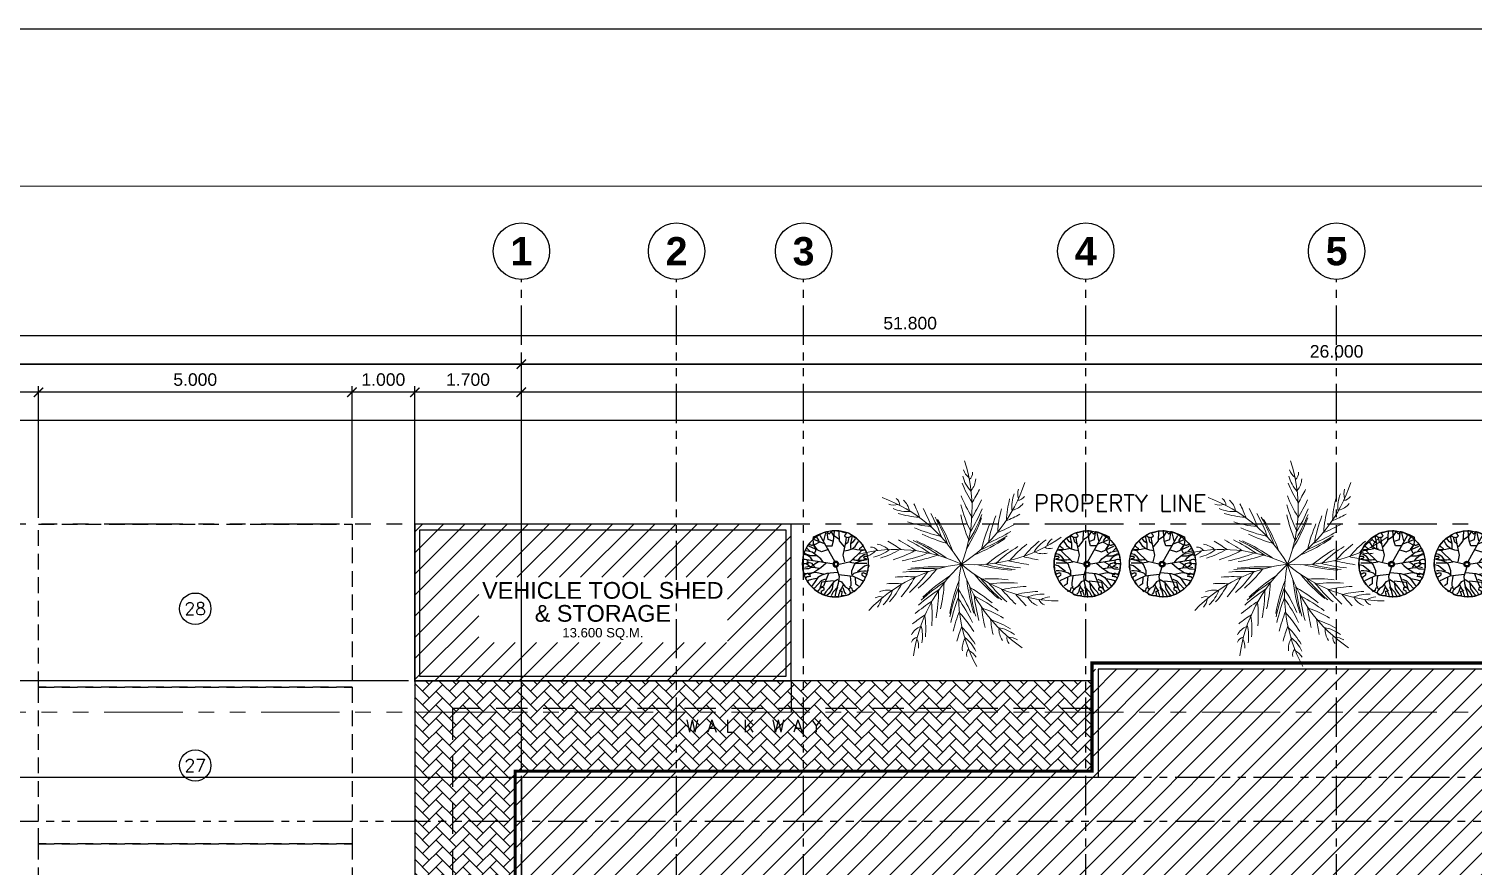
# Model space of a CAD drawing. Header units: metres. Extents: x -12400 to 1, y 0 to 106422.
# Drawn here: x -12297.64 to -12274.61, y 106402.11 to 106415.47 of the extents above; entities that cross this region are included whole.
import ezdxf
from ezdxf.enums import TextEntityAlignment as Align

# ---------------------------------------------------------------- set-up
doc = ezdxf.new("R2010")
doc.units = ezdxf.units.M
doc.header["$PDMODE"] = 35
for name, pattern in [('CENTER', [2, 1.25, -0.25, 0.25, -0.25]), ('DASHED2', [0.375, 0.25, -0.125]), ('HIDDEN', [0.375, 0.25, -0.125]), ('PHANTOM2', [1.25, 0.625, -0.125, 0.125, -0.125, 0.125, -0.125])]:
    doc.linetypes.add(name, pattern=pattern)
for name, color, linetype, lineweight in [('3', 3, 'Continuous', 30), ('DIM 001', 251, 'Continuous', 13), ('FURN', 8, 'Continuous', 5), ('HATCH', 250, 'Continuous', 5), ('TBLOCK-BORDER-OUTSIDE', 240, 'Continuous', 0)]:
    doc.layers.add(name, color=color, linetype=linetype, lineweight=lineweight)
for name, color, linetype in [('A-FURNITURE', 1, 'Continuous'), ('DOOR', 1, 'Continuous'), ('Landscape', 108, 'Continuous'), ('MOULDING', 15, 'Continuous'), ('PROPERTY LINE', 3, 'PHANTOM2'), ('S-GRID', 155, 'Continuous'), ('SLOT', 46, 'Continuous'), ('txt', 2, 'Continuous'), ('TXT3', 3, 'Continuous')]:
    doc.layers.add(name, color=color, linetype=linetype)
doc.layers.add('GUIDELINES', color=206, linetype='Continuous', plot=False)
doc.styles.add('DIMTXT-100', font='arial.ttf')
doc.styles.add('sans serif', font='sanssb__.ttf')
doc.styles.add('swis721', font='swiss.ttf')
doc.styles.add('T.25', font='romans.shx', dxfattribs={"height": 0.2})
doc.dimstyles.new('D-100', dxfattribs={"dimtxt": 0.2, "dimasz": 0.15, "dimexe": 0.1, "dimexo": 0.1, "dimgap": 0.1, "dimtad": 1, "dimdec": 3, "dimzin": 4, "dimdsep": 46, "dimtxsty": 'DIMTXT-100', "dimblk": 'ARCHTICK', "dimcen": 0.2, "dimdle": 0.1, "dimclrd": 8, "dimclre": 8, "dimclrt": 2, "dimadec": 0, "dimazin": 1, "dimtfac": 1, "dimtdec": 3, "dimtofl": 0, "dimtmove": 2, "dimatfit": 3, "dimfxl": 1, "dimarcsym": 0})
doc.dimstyles.new('DIM 200', dxfattribs={"dimtxt": 200, "dimasz": 1, "dimexe": 0, "dimexo": 40, "dimgap": 50, "dimtad": 1, "dimtoh": 1, "dimdec": 0, "dimlfac": 2, "dimtxsty": 'swis721', "dimblk": 'CIR', "dimcen": 0, "dimclrd": 155, "dimclre": 155, "dimclrt": 4, "dimadec": 0, "dimazin": 0, "dimtfac": 1, "dimtdec": 0, "dimtix": 1, "dimtmove": 1, "dimatfit": 3, "dimldrblk": 'CIR', "dimfxl": 0, "dimarcsym": 0})

# ---------------------------------------------------------------- blocks, each defined once
blk = doc.blocks.new('A$C3EFD72DE')
at = {"layer": 'FURN', "linetype": 'PHANTOM2', "ltscale": 2}
blk.add_lwpolyline([(-49.8, 23.142), (-46.15, 23.142), (-46.15, 8), (-8, 8), (-8, 30.142), (-49.8, 30.142)], close=True, dxfattribs=at)
at = {"layer": 'PROPERTY LINE', "linetype": 'PHANTOM2', "ltscale": 2}
blk.add_lwpolyline([(-54.8, 33.142), (-54.8, 18.142), (-51.15, 18.142), (-51.15, 3), (-3, 3), (-3, 33.142)], close=True, dxfattribs=at)
blk = doc.blocks.new('TRHBWRUY')
at = {"layer": 'HATCH', "color": 251, "lineweight": 0, "ltscale": 20, "true_color": 0x636466}
for centre, radius, start, end in [((481.4806, 181.37), 0.0351, 173.77911, 233.03955), ((482.1253, 181.2141), 0.678, 161.87058, 201.59363), ((481.411, 181.414), 0.0808, 308.4321, 338.35152), ((481.8582, 181.537), 0.678, 197.87058, 237.59363), ((481.5145, 181.3486), 0.0835, 182.87895, 221.53455), ((481.0942, 181.48), 0.4263, 326.05264, 338.83185), ((481.3307, 181.3993), 0.1639, 317.4391, 345.01267), ((481.245, 181.2842), 0.0351, 209.77911, 269.03955), ((481.1628, 181.2788), 0.0808, 344.4321, 14.35152), ((481.1065, 181.2197), 0.1639, 353.4391, 21.01267), ((480.8678, 181.146), 0.4263, 2.05264, 14.83185), ((482.133, 181.5846), 0.8001, 204.56726, 211.21068), ((482.1325, 181.6508), 0.8001, 206.1883, 211.13856), ((481.0087, 181.4552), 0.5211, 327.55294, 339.11096), ((482.0814, 180.6246), 0.678, 110.17246, 149.89552), ((481.8083, 181.1872), 0.0835, 131.18084, 169.83644), ((481.8042, 181.2271), 0.0351, 122.081, 181.34143), ((481.285, 181.2867), 0.0835, 218.87895, 257.53455), ((481.6074, 181.8945), 0.8001, 242.1883, 247.13856), ((480.8132, 181.0757), 0.5211, 3.55294, 15.11096), ((482.1393, 181.5231), 0.8001, 202.94825, 211.30767), ((482.1467, 181.482), 0.8001, 201.68252, 211.40186), ((480.82, 181.4145), 0.7022, 334.67551, 344.63066), ((480.8688, 181.3245), 0.6444, 337.03468, 347.42683), ((482.3326, 180.8051), 0.8001, 151.25014, 159.60955), ((482.377, 180.8481), 0.8001, 152.86914, 159.51257), ((482.4286, 180.8896), 0.8001, 154.49018, 159.44044), ((481.651, 181.5984), 0.4263, 274.35453, 287.13373), ((481.7342, 181.3629), 0.1639, 265.74098, 293.31455), ((481.7955, 181.309), 0.0808, 256.73399, 286.6534), ((481.6467, 181.8413), 0.8001, 240.56726, 247.21068), ((480.6844, 180.9319), 0.7022, 10.67551, 20.63066), ((480.7768, 180.8878), 0.6444, 13.03468, 23.42683), ((482.1539, 181.4517), 0.8001, 200.51858, 211.49813), ((482.2856, 180.7493), 0.8001, 148.82046, 159.80001), ((482.305, 180.7738), 0.8001, 149.9844, 159.70375), ((481.4297, 181.7731), 0.7022, 282.9774, 292.93255), ((481.5786, 181.6502), 0.5211, 275.85482, 287.41284), ((481.4395, 181.6403), 0.678, 234.96812, 274.69118), ((481.0405, 181.015), 0.0808, 21.52965, 51.44906), ((481.0313, 180.9338), 0.1639, 30.53665, 58.11022), ((480.8853, 180.7311), 0.4263, 39.15019, 51.9294), ((480.8841, 180.642), 0.5211, 40.65049, 52.20851), ((481.688, 181.7952), 0.8001, 238.94825, 247.30767), ((481.7181, 181.7664), 0.8001, 237.68252, 247.40186), ((481.7418, 181.746), 0.8001, 236.51858, 247.49813), ((481.3893, 181.679), 0.6444, 285.33656, 295.72871), ((482.0246, 180.3393), 0.8001, 114.32017, 125.29972), ((482.0544, 180.3485), 0.8001, 115.48411, 125.20345), ((482.0949, 180.3586), 0.8001, 116.74985, 125.10926), ((482.1558, 180.369), 0.8001, 118.36885, 125.01227), ((482.2219, 180.3739), 0.8001, 119.98989, 124.94015), ((481.8793, 180.9706), 0.0835, 96.68054, 135.33615), ((481.1028, 181.0688), 0.0351, 246.87666, 306.1371), ((481.1332, 181.095), 0.0835, 255.9765, 294.6321), ((481.0237, 181.7742), 0.8001, 279.28584, 284.23611), ((480.8682, 180.4497), 0.7022, 47.77306, 57.72821), ((480.9685, 180.4702), 0.6444, 50.13223, 60.52438), ((481.7857, 180.3522), 0.678, 75.67217, 115.39522), ((481.8125, 181.6132), 0.6444, 250.83627, 261.22842), ((481.8991, 181.6679), 0.7022, 248.4771, 258.43225), ((481.9522, 181.4823), 0.5211, 241.35453, 252.91255), ((481.9825, 181.3986), 0.4263, 239.85424, 252.63344), ((481.9177, 181.1573), 0.1639, 231.24069, 258.81426), ((481.8985, 181.0058), 0.0351, 87.58071, 146.84114), ((481.9377, 181.0782), 0.0808, 222.2337, 252.15311), ((481.0529, 181.4787), 0.678, 270.96812, 310.69118), ((481.0872, 181.7554), 0.8001, 277.66481, 284.30823), ((480.844, 181.1542), 0.678, 304.03388, 343.75694), ((481.1479, 181.7436), 0.8001, 276.0458, 284.40522), ((481.1893, 181.7387), 0.8001, 274.78007, 284.49941), ((481.2205, 181.7368), 0.8001, 273.61613, 284.59567), ((480.8302, 180.8311), 0.678, 331.63191, 11.35496), ((481.4164, 180.2912), 0.678, 43.63191, 83.35496), ((481.0356, 180.4659), 0.678, 7.63191, 47.35496), ((481.6122, 180.1535), 0.8001, 82.27991, 93.25946), ((481.6423, 180.1455), 0.8001, 83.44385, 93.16319), ((482.1082, 181.3459), 0.6444, 218.79601, 229.18816), ((481.682, 180.1326), 0.8001, 84.70959, 93.069), ((482.2106, 181.3463), 0.7022, 216.43684, 226.39199), ((481.1904, 180.3446), 0.5211, 76.65049, 88.20851), ((481.2905, 180.1797), 0.7022, 83.77306, 93.72821), ((481.3596, 180.2552), 0.6444, 86.13223, 96.52438), ((480.7563, 181.3908), 0.8001, 312.0458, 320.40522), ((480.7927, 181.4113), 0.8001, 310.78007, 320.49941), ((480.819, 181.428), 0.8001, 309.61613, 320.59567), ((481.7686, 180.2963), 0.6444, 119.19798, 129.59013), ((480.6627, 180.9558), 0.8001, 343.84582, 353.56517), ((480.6756, 180.9842), 0.8001, 342.68189, 353.66143), ((480.7598, 180.6024), 0.8001, 10.27991, 21.25946), ((480.7615, 180.5713), 0.8001, 11.44385, 21.16319), ((481.1131, 180.2395), 0.8001, 46.27991, 57.25946), ((481.1327, 180.2153), 0.8001, 47.44385, 57.16319), ((482.2152, 180.9126), 0.6444, 182.79601, 193.18816), ((481.7392, 180.1091), 0.8001, 86.32859, 92.97201), ((482.1572, 181.1608), 0.5211, 209.31427, 220.87229), ((481.7978, 180.0782), 0.8001, 87.94963, 92.89989), ((482.1385, 181.0738), 0.4263, 207.81398, 220.59318), ((481.0977, 180.7383), 0.0808, 57.52965, 87.44906), ((481.1165, 180.8184), 0.0351, 282.87666, 342.1371), ((481.1379, 180.6672), 0.1639, 66.53665, 94.11022), ((481.139, 180.4174), 0.4263, 75.15019, 87.9294), ((481.1257, 180.8575), 0.0835, 291.9765, 330.6321), ((480.6378, 181.3426), 0.8001, 315.28584, 320.23611), ((480.7002, 181.3648), 0.8001, 313.66481, 320.30823), ((481.7519, 180.1953), 0.7022, 116.83882, 126.79397), ((480.6434, 180.9188), 0.8001, 345.11156, 353.47097), ((482.0791, 180.4019), 0.7022, 144.43684, 154.39199), ((482.0471, 180.4991), 0.6444, 146.79601, 157.18816), ((480.7615, 180.5295), 0.8001, 12.70959, 21.069), ((481.1573, 180.1815), 0.8001, 48.70959, 57.069), ((482.2983, 180.8527), 0.7022, 180.43684, 190.39199), ((482.146, 180.7341), 0.5211, 173.31427, 184.87229), ((481.1897, 180.1289), 0.8001, 50.32859, 56.97201), ((481.9555, 180.9037), 0.1639, 199.20043, 226.774), ((481.8239, 180.7657), 0.0835, 64.64028, 103.29589), ((481.8588, 180.7854), 0.0351, 55.54045, 114.80088), ((481.9305, 180.8259), 0.0808, 190.19344, 220.11285), ((481.5779, 180.2789), 0.5211, 109.71625, 121.27427), ((480.6106, 180.8664), 0.8001, 346.73056, 353.37399), ((481.8862, 180.3954), 0.5211, 137.31427, 148.87229), ((480.7567, 180.4679), 0.8001, 14.32859, 20.97201), ((482.0797, 180.6746), 0.4263, 171.81398, 184.59318), ((481.2189, 180.0695), 0.8001, 51.94963, 56.89989), ((481.358, 180.5206), 0.1639, 99.60241, 127.17597), ((481.4952, 180.3118), 0.4263, 108.21595, 120.99515), ((481.2439, 180.6734), 0.0835, 325.04226, 3.69786), ((480.5704, 180.8138), 0.8001, 348.3516, 353.30187), ((481.7976, 180.3863), 0.4263, 135.81398, 148.59318), ((480.7455, 180.4026), 0.8001, 15.94963, 20.89989), ((481.8317, 180.6445), 0.1639, 163.20043, 190.774), ((481.6442, 180.6103), 0.0835, 28.64028, 67.29589), ((481.2855, 180.5582), 0.0808, 90.59541, 120.51482), ((481.2575, 180.6356), 0.0351, 315.94242, 15.20285), ((481.5793, 180.5077), 0.1639, 127.20043, 154.774), ((481.4074, 180.5902), 0.0835, 352.64028, 31.29589), ((481.7658, 180.5964), 0.0808, 154.19344, 184.11285), ((481.684, 180.6057), 0.0351, 19.54045, 78.80088), ((481.4976, 180.5074), 0.0808, 118.19344, 148.11285), ((481.4369, 180.5631), 0.0351, 343.54045, 42.80088)]:
    blk.add_arc(centre, radius, start, end, dxfattribs=at)
blk = doc.blocks.new('PLANT-64')
at = {"layer": 'Landscape', "const_width": 50}
blk.add_lwpolyline([(156, 1311), (37, 1338), (-117, 1329), (-217, 1320), (-317, 1284), (-472, 1247), (-390, 1138), (-408, 1102), (-444, 1075), (-517, 1066), (-581, 1075), (-644, 1120), (-672, 1165), (-735, 1102), (-862, 1029), (-972, 929), (-1044, 847), (-1126, 766), (-1099, 711), (-1035, 657), (-990, 629), (-981, 584), (-1026, 557), (-1081, 548), (-1126, 557), (-1208, 575), (-1226, 566), (-1262, 484), (-1281, 439), (-1290, 384), (-1317, 339), (-1299, 311), (-1235, 311), (-1235, 311), (-1172, 311), (-1153, 266), (-1181, 239), (-1290, 202), (-1335, 202), (-1344, 66), (-1344, -16), (-1326, -152), (-1326, -252), (-1299, -306), (-1262, -397), (-1190, -361), (-1144, -343), (-1081, -361), (-1081, -397), (-1081, -433), (-1153, -488), (-1199, -506), (-1208, -533), (-1181, -633), (-1144, -679), (-1081, -760), (-1008, -879), (-926, -951), (-844, -1015), (-790, -1088), (-699, -1042), (-690, -997), (-672, -951), (-617, -933), (-553, -1015), (-590, -1051), (-617, -1124), (-581, -1206), (-508, -1233), (-372, -1260), (-317, -1260), (-263, -1242), (-272, -1178), (-290, -1142), (-290, -1088), (-217, -1069), (-190, -1124), (-153, -1224), (-144, -1287), (-17, -1306), (256, -1287), (419, -1224), (537, -1178), (537, -1078), (437, -1024), (428, -1024), (437, -942), (501, -924), (574, -942), (628, -1015), (665, -1069), (719, -1069), (792, -1024), (965, -860), (1083, -697), (1174, -570), (1110, -497), (983, -488), (1001, -397), (1047, -370), (1083, -361), (1165, -397), (1210, -415), (1283, -206), (1292, 21), (1137, 30), (1065, 39), (1083, 139), (1128, 184), (1210, 193), (1265, 184), (1274, 175), (1274, 175), (1265, 330), (1210, 484), (1137, 648), (1047, 793), (956, 766), (910, 748), (837, 784), (856, 847), (865, 938), (883, 956), (856, 1084), (692, 1165), (547, 1220), (419, 1274), (310, 1302), (247, 1220), (219, 1211), (183, 1256), (156, 1293), (147, 1320)], dxfattribs=at)
at = {"layer": 'Landscape'}
for points in [[(-381, 693), (-190, 938), (-172, 1293)], [(-181, 993), (37, 1129), (165, 1329)], [(337, 729), (110, 729), (47, 938), (10, 1320)], [(74, 920), (265, 984), (301, 1247)], [(437, 938), (365, 1247)], [(-708, 629), (-881, 593), (-1162, 575)], [(-372, 530), (-526, 557), (-690, 620), (-808, 702), (-881, 811), (-944, 902)], [(-626, 829), (-735, 893), (-817, 993), (-817, 1011)], [(-635, 629), (-635, 829), (-690, 1066), (-672, 1120)], [(-417, 802), (-526, 875), (-562, 1011), (-572, 1066)], [(-399, 93), (-335, 366), (-444, 866), (-472, 1075)], [(1, 112), (583, 1147)], [(247, 593), (537, 493), (1037, 720)], [(410, 820), (837, 984)], [(610, 875), (810, 775)], [(628, 938), (737, 1111)], [(710, 593), (865, 820)], [(810, 439), (756, 539), (756, 629), (837, 757), (865, 820)], [(992, 511), (1101, 629), (1156, 629)], [(-781, 184), (-699, 184), (-844, 166), (-1044, 166), (-1162, 166), (-1272, 193)], [(-599, 84), (-844, 39), (-1153, 39), (-1244, 39), (-1272, 39)], [(-681, -406), (-681, -270), (-744, -106), (-781, -6), (-853, 66), (-908, 84), (-953, 103), (-1262, 212)], [(-944, 175), (-1035, 293), (-1162, 393), (-1253, 421)], [(-172, 3), (-626, 112), (-1053, 520)], [(28, 3), (1119, 175)], [(347, 39), (447, -52), (556, -143), (837, -334), (956, -361), (1110, -388), (1192, -388)], [(447, 75), (556, 221), (737, 348), (901, 475), (1147, 539), (1192, 548)], [(628, -170), (783, -143), (956, -125), (1047, -52), (1110, -16), (1147, 3)], [(656, 93), (792, 12), (919, -88), (1083, -106), (1192, -125), (1192, -134)], [(728, 339), (965, 339), (1119, 393), (1201, 430), (1228, 421)], [(792, -125), (847, -52), (910, 30), (1065, 66), (1119, 84)], [(874, 139), (965, 257), (1028, 311), (1119, 366), (1201, 384), (1274, 366)], [(-899, -297), (-1181, -61), (-1335, -25), (-1372, -88)], [(-672, -452), (-772, -352), (-1026, -279), (-1153, -270), (-1262, -270)], [(-144, -406), (-381, -433), (-726, -479), (-953, -588), (-1062, -642), (-1099, -651), (-1108, -679)], [(-817, -533), (-826, -788), (-944, -860)], [(-608, -479), (-644, -742), (-644, -860), (-590, -915)], [(-53, -106), (-172, -497), (-135, -770), (-44, -1106), (1, -1306)], [(-90, -334), (319, -370), (519, -433), (674, -524), (819, -724), (937, -888)], [(256, -370), (356, -633), (456, -879), (583, -933)], [(447, -397), (774, -334), (919, -352), (1065, -424)], [(728, -570), (928, -606), (1065, -651), (1092, -715)], [(947, -125), (1047, -179), (1137, -188), (1283, -197), (1283, -188)], [(-172, -661), (-272, -697), (-417, -897), (-526, -969), (-544, -1015)], [(-317, -933), (-381, -1133), (-444, -1197)], [(-344, -815), (-253, -979), (-181, -1078)], [(-117, -606), (37, -706), (256, -979), (365, -1106), (410, -1178), (437, -1206)], [(-63, -1051), (-117, -897), (65, -1097), (147, -1269)], [(56, -670), (537, -715), (565, -842), (619, -1006)], [(74, -788), (101, -988), (228, -1169), (328, -1260)], [(392, -597), (547, -661), (810, -960), (810, -924)]]:
    blk.add_lwpolyline(points, dxfattribs=at)
for centre, radius in [((-24, 15), 1324), ((-44, 3), 116), ((-44, 3), 90.6), ((-44, 3), 70.9)]:
    blk.add_circle(centre, radius, dxfattribs=at)
blk = doc.blocks.new('A$C83231c01')
at = {"layer": 'HATCH'}
h = blk.add_hatch(dxfattribs=at)
h.set_pattern_fill('ANSI31', color=256, scale=0.075)
h.set_pattern_definition([(45, (11980.75985, -106335.42276), (-0.16837980227, 0.16837980227), [])])
h.paths.add_polyline_path([(45.15, 33.142), (37.65, 33.142), (37.65, 30.392), (45.15, 30.392)])
h.paths.add_polyline_path([(23.35, 33.142), (17.35, 33.142), (17.35, 30.642), (23.35, 30.642)])
h.paths.add_polyline_path([(38.44, 31.414), (44.336, 31.414), (44.336, 32.129), (38.44, 32.129)], flags=16)
h.paths.add_polyline_path([(18.37, 31.254), (22.34, 31.254), (22.34, 32.295), (18.37, 32.295)], flags=16)
h = blk.add_hatch(dxfattribs=at)
h.set_pattern_fill('ANSI31', color=256, scale=0.075)
h.set_pattern_definition([(45, (11980.75985, -106325.57022), (-0.16837980227, 0.16837980227), [])])
h.paths.add_polyline_path([(45.15, 29.2), (35.95, 29.2), (35.95, 30.825), (28.15, 30.825), (28.15, 29.2), (28.15, 29.2), (18.95, 29.2), (18.95, 25.542), (18.95, 12.513), (20.963, 10.5), (28.15, 10.5), (28.15, 11.5), (35.95, 11.5), (35.95, 10.5), (45.15, 10.5)])
h.paths.add_polyline_path([(25.029, 19.28), (39.15, 19.28), (39.15, 22.48), (25.029, 22.48)], flags=16)
at = {"layer": 'MOULDING'}
h = blk.add_hatch(dxfattribs=at)
h.set_pattern_fill('AR-HBONE', color=256, scale=0.0015)
h.set_pattern_definition([(45, (11980.75985, -106385.57022), (0, 0.2155261469), [0.4572, -0.1524]), (135, (11980.86761, -106385.46246), (2e-17, 0.2155261469), [0.4572, -0.1524])])
h.paths.add_polyline_path([(17.35, 30.642), (17.35, 25.542), (18.95, 25.542), (18.95, 29.2), (28.15, 29.2), (28.15, 30.642)])
for points, const_width in [([(17.35, 33.142), (23.35, 33.142), (23.35, 30.642), (17.35, 30.642)], 0.025), ([(20.963, 10.5), (28.15, 10.5), (28.15, 11.5), (35.95, 11.5), (35.95, 10.5), (45.15, 10.5), (45.15, 29.2), (35.95, 29.2), (35.95, 30.925), (28.15, 30.925), (28.15, 29.2), (18.95, 29.2), (18.95, 12.513)], 0.05)]:
    blk.add_lwpolyline(points, close=True, dxfattribs=dict(const_width=const_width))
at = {"color": 1, "linetype": 'HIDDEN', "ltscale": 2}
blk.add_lwpolyline([(28.15, 29.2), (28.15, 30.2), (17.95, 30.2), (17.95, 18.25), (11.35, 18.25), (11.35, 7.25), (46.15, 7.25), (46.15, 30.2), (35.95, 30.2), (35.95, 29.2)], dxfattribs=at)
at = {"color": 250}
for centre in [(13.85, 31.792), (13.85, 29.292)]:
    blk.add_circle(centre, 0.25, dxfattribs=at)
at = {"layer": 'A-FURNITURE'}
blk.add_lwpolyline([(18.576, 30.642), (17.675, 30.642)], dxfattribs=at)
at = {"layer": 'GUIDELINES'}
for points in [[(23.35, 33.142), (17.35, 33.142), (17.35, 30.642), (23.35, 30.642)], [(23.275, 33.042), (17.425, 33.042), (17.425, 30.717), (23.275, 30.717)], [(21.005, 10.6), (28.05, 10.6), (28.05, 11.6), (36.05, 11.6), (36.05, 10.6), (45.05, 10.6), (45.05, 29.1), (35.85, 29.1), (35.85, 30.825), (28.25, 30.825), (28.25, 29.1), (19.05, 29.1), (19.05, 12.555)]]:
    blk.add_lwpolyline(points, close=True, dxfattribs=at)
at = {"layer": 'MOULDING'}
blk.add_lwpolyline([(28.15, 29.2), (28.15, 30.642), (17.35, 30.642), (17.35, 25.542), (18.95, 25.542), (18.95, 29.2), (28.15, 29.2)], dxfattribs=at)
blk.add_lwpolyline([(28.15, 29.2), (28.15, 30.642), (17.35, 30.642), (17.35, 25.542), (18.95, 25.542), (18.95, 29.2), (28.15, 29.2)], dxfattribs=at)
at = {"layer": 'SLOT', "linetype": 'DASHED2'}
for points in [[(16.35, 33.142), (16.35, 30.542), (11.35, 30.542), (11.35, 33.142)], [(16.35, 30.542), (16.35, 28.042), (11.35, 28.042), (11.35, 30.542)], [(16.35, 28.042), (16.35, 25.542), (11.35, 25.542), (11.35, 28.042)]]:
    blk.add_lwpolyline(points, close=True, dxfattribs=at)
at = {"layer": 'SLOT'}
for points in [[(17.35, 30.642), (17.35, 30.142)], [(23.35, 30.642), (23.35, 30.142)]]:
    blk.add_lwpolyline(points, dxfattribs=at)
blk.add_blockref('A$C3EFD72DE', (54.15, 0))
at = {"layer": '3', "color": 3, "yscale": 0.00039927785625, "zscale": 0.00039927785625}
for p, xscale in [((24.049, 32.501), -0.00039927785625), ((28.084, 32.501), 0.00039927785625), ((29.284, 32.501), 0.00039927785625), ((32.945, 32.501), 0.00039927785625), ((34.145, 32.501), 0.00039927785625)]:
    blk.add_blockref('PLANT-64', p, dxfattribs=dict(at, xscale=xscale))
at = {"layer": 'DOOR', "color": 8, "lineweight": 15, "xscale": -3.580591016003169, "yscale": 3.580591016003169, "zscale": 3.580591016003169}
for p in [(1750.103, -615.459), (1755.303, -615.459)]:
    blk.add_blockref('TRHBWRUY', p, dxfattribs=at)
at = {"layer": 'txt', "ltscale": 0.3, "insert": (20.35, 31.755), "char_height": 0.2, "width": 6.50817, "attachment_point": 5, "line_spacing_factor": 0.825, "style": 'DIMTXT-100'}
blk.add_mtext('{\\H1.3333x;\\C0;VEHICLE TOOL SHED \\P& STORAGE\\P\\H0.5625x;\\C256;13.600 SQ.M.}', dxfattribs=at)
at = {"layer": 'TXT3', "ltscale": 0.3, "char_height": 0.2, "attachment_point": 5, "line_spacing_factor": 0.825, "style": 'T.25'}
for s, insert, width in [('{\\H1.3333x;PROPERTY LINE}', (28.6, 33.476), 4.33329), ('28', (13.85, 31.792), 0.451), ('27', (13.85, 29.292), 0.451)]:
    blk.add_mtext(s, dxfattribs=dict(at, insert=insert, width=width))
at = {"layer": 'TXT3', "ltscale": 0.3, "insert": (22.75, 29.921), "char_height": 0.2, "attachment_point": 5, "line_spacing_factor": 0.825, "style": 'T.25'}
blk.add_mtext_dynamic_manual_height_columns('\\pxse0.75,t28;{\\C4;W A L K  W A Y}', width=3.69981, gutter_width=0.001, heights=[0], dxfattribs=at)
blk = doc.blocks.new('CIR')
at = {"color": 4}
blk.add_circle((0, 0), 50, dxfattribs=at)
blk = doc.blocks.new('grid_designation')
blk.add_circle((0, 500), 500)
at = {"color": 3, "style": 'sans serif'}
blk.add_attdef('A', text='', height=471, dxfattribs=at).set_placement((0, 500), align=Align.MIDDLE_CENTER)
blk = doc.blocks.new('_ArchTick')
at = {"color": 0, "linetype": 'ByBlock', "const_width": 0.15}
blk.add_lwpolyline([(-0.5, -0.5), (0.5, 0.5)], dxfattribs=at)
blk = doc.blocks.new('*D338')
at = {"layer": 'DEFPOINTS', "color": 0, "transparency": 16777216}
for p in [(-12309.486, 106410.57), (-12309.486, 106407.57), (-12257.686, 106407.57)]:
    blk.add_point(p, dxfattribs=at)
at = {"layer": 'DIM 001', "color": 8, "lineweight": -2, "transparency": 16777216}
for p, q in [((-12257.586, 106410.57), (-12309.586, 106410.57)), ((-12309.486, 106407.67), (-12309.486, 106410.67)), ((-12257.686, 106407.67), (-12257.686, 106410.67))]:
    blk.add_line(p, q, dxfattribs=at)
at = {"layer": 'DIM 001', "color": 8, "lineweight": -2, "transparency": 16777216, "xscale": 0.15, "yscale": 0.15, "zscale": 0.15, "rotation": 180}
blk.add_blockref('_ArchTick', (-12309.486, 106410.57), dxfattribs=at)
at = {"layer": 'DIM 001', "color": 8, "lineweight": -2, "transparency": 16777216, "xscale": 0.15, "yscale": 0.15, "zscale": 0.15}
blk.add_blockref('_ArchTick', (-12257.686, 106410.57), dxfattribs=at)
at = {"layer": 'DIM 001', "color": 2, "transparency": 16777216, "insert": (-12283.586, 106410.772), "char_height": 0.2, "attachment_point": 5, "style": 'DIMTXT-100'}
blk.add_mtext('51.800', dxfattribs=at)
blk = doc.blocks.new('*D339')
at = {"layer": 'DEFPOINTS', "color": 0, "transparency": 16777216}
for p in [(-12289.786, 106410.12), (-12309.486, 106407.57), (-12289.786, 106403.528)]:
    blk.add_point(p, dxfattribs=at)
at = {"layer": 'DIM 001', "color": 8, "lineweight": -2, "transparency": 16777216}
for p, q in [((-12309.586, 106410.12), (-12289.686, 106410.12)), ((-12309.486, 106407.67), (-12309.486, 106410.22)), ((-12289.786, 106403.628), (-12289.786, 106410.22))]:
    blk.add_line(p, q, dxfattribs=at)
at = {"layer": 'DIM 001', "color": 8, "lineweight": -2, "transparency": 16777216, "xscale": 0.15, "yscale": 0.15, "zscale": 0.15, "rotation": 180}
blk.add_blockref('_ArchTick', (-12309.486, 106410.12), dxfattribs=at)
at = {"layer": 'DIM 001', "color": 8, "lineweight": -2, "transparency": 16777216, "xscale": 0.15, "yscale": 0.15, "zscale": 0.15}
blk.add_blockref('_ArchTick', (-12289.786, 106410.12), dxfattribs=at)
at = {"layer": 'DIM 001', "color": 2, "transparency": 16777216, "insert": (-12299.636, 106410.322), "char_height": 0.2, "attachment_point": 5, "style": 'DIMTXT-100'}
blk.add_mtext('19.700', dxfattribs=at)
blk = doc.blocks.new('*D340')
at = {"layer": 'DEFPOINTS', "color": 0, "transparency": 16777216}
for p in [(-12263.786, 106410.12), (-12289.786, 106403.528), (-12263.786, 106403.528)]:
    blk.add_point(p, dxfattribs=at)
at = {"layer": 'DIM 001', "color": 8, "lineweight": -2, "transparency": 16777216}
for p, q in [((-12289.886, 106410.12), (-12263.686, 106410.12)), ((-12289.786, 106403.628), (-12289.786, 106410.22)), ((-12263.786, 106403.628), (-12263.786, 106410.22))]:
    blk.add_line(p, q, dxfattribs=at)
at = {"layer": 'DIM 001', "color": 8, "lineweight": -2, "transparency": 16777216, "xscale": 0.15, "yscale": 0.15, "zscale": 0.15, "rotation": 180}
blk.add_blockref('_ArchTick', (-12289.786, 106410.12), dxfattribs=at)
at = {"layer": 'DIM 001', "color": 8, "lineweight": -2, "transparency": 16777216, "xscale": 0.15, "yscale": 0.15, "zscale": 0.15}
blk.add_blockref('_ArchTick', (-12263.786, 106410.12), dxfattribs=at)
at = {"layer": 'DIM 001', "color": 2, "transparency": 16777216, "insert": (-12276.786, 106410.322), "char_height": 0.2, "attachment_point": 5, "style": 'DIMTXT-100'}
blk.add_mtext('26.000', dxfattribs=at)
blk = doc.blocks.new('*D345')
at = {"layer": 'DEFPOINTS', "color": 0, "transparency": 16777216}
for p in [(-12291.486, 106409.67), (-12291.486, 106405.07), (-12289.786, 106403.528)]:
    blk.add_point(p, dxfattribs=at)
at = {"layer": 'DIM 001', "color": 8, "lineweight": -2, "transparency": 16777216}
for p, q in [((-12289.686, 106409.67), (-12291.586, 106409.67)), ((-12291.486, 106405.17), (-12291.486, 106409.77)), ((-12289.786, 106403.628), (-12289.786, 106409.77))]:
    blk.add_line(p, q, dxfattribs=at)
at = {"layer": 'DIM 001', "color": 8, "lineweight": -2, "transparency": 16777216, "xscale": 0.15, "yscale": 0.15, "zscale": 0.15, "rotation": 180}
blk.add_blockref('_ArchTick', (-12291.486, 106409.67), dxfattribs=at)
at = {"layer": 'DIM 001', "color": 8, "lineweight": -2, "transparency": 16777216, "xscale": 0.15, "yscale": 0.15, "zscale": 0.15}
blk.add_blockref('_ArchTick', (-12289.786, 106409.67), dxfattribs=at)
at = {"layer": 'DIM 001', "color": 2, "transparency": 16777216, "insert": (-12290.636, 106409.872), "char_height": 0.2, "attachment_point": 5, "style": 'DIMTXT-100'}
blk.add_mtext('1.700', dxfattribs=at)
blk = doc.blocks.new('*D346')
at = {"layer": 'DEFPOINTS', "color": 0, "transparency": 16777216}
for p in [(-12292.486, 106409.67), (-12292.486, 106407.57), (-12291.486, 106405.07)]:
    blk.add_point(p, dxfattribs=at)
at = {"layer": 'DIM 001', "color": 8, "lineweight": -2, "transparency": 16777216}
for p, q in [((-12291.386, 106409.67), (-12292.586, 106409.67)), ((-12292.486, 106407.67), (-12292.486, 106409.77)), ((-12291.486, 106405.17), (-12291.486, 106409.77))]:
    blk.add_line(p, q, dxfattribs=at)
at = {"layer": 'DIM 001', "color": 8, "lineweight": -2, "transparency": 16777216, "xscale": 0.15, "yscale": 0.15, "zscale": 0.15, "rotation": 180}
blk.add_blockref('_ArchTick', (-12292.486, 106409.67), dxfattribs=at)
at = {"layer": 'DIM 001', "color": 8, "lineweight": -2, "transparency": 16777216, "xscale": 0.15, "yscale": 0.15, "zscale": 0.15}
blk.add_blockref('_ArchTick', (-12291.486, 106409.67), dxfattribs=at)
at = {"layer": 'DIM 001', "color": 2, "transparency": 16777216, "insert": (-12291.986, 106409.872), "char_height": 0.2, "attachment_point": 5, "style": 'DIMTXT-100'}
blk.add_mtext('1.000', dxfattribs=at)
blk = doc.blocks.new('*D347')
at = {"layer": 'DEFPOINTS', "color": 0, "transparency": 16777216}
for p in [(-12297.486, 106409.67), (-12297.486, 106407.57), (-12292.486, 106407.57)]:
    blk.add_point(p, dxfattribs=at)
at = {"layer": 'DIM 001', "color": 8, "lineweight": -2, "transparency": 16777216}
for p, q in [((-12292.386, 106409.67), (-12297.586, 106409.67)), ((-12297.486, 106407.67), (-12297.486, 106409.77)), ((-12292.486, 106407.67), (-12292.486, 106409.77))]:
    blk.add_line(p, q, dxfattribs=at)
at = {"layer": 'DIM 001', "color": 8, "lineweight": -2, "transparency": 16777216, "xscale": 0.15, "yscale": 0.15, "zscale": 0.15, "rotation": 180}
blk.add_blockref('_ArchTick', (-12297.486, 106409.67), dxfattribs=at)
at = {"layer": 'DIM 001', "color": 8, "lineweight": -2, "transparency": 16777216, "xscale": 0.15, "yscale": 0.15, "zscale": 0.15}
blk.add_blockref('_ArchTick', (-12292.486, 106409.67), dxfattribs=at)
at = {"layer": 'DIM 001', "color": 2, "transparency": 16777216, "insert": (-12294.986, 106409.872), "char_height": 0.2, "attachment_point": 5, "style": 'DIMTXT-100'}
blk.add_mtext('5.000', dxfattribs=at)
blk = doc.blocks.new('*D348')
at = {"layer": 'DEFPOINTS', "color": 0, "transparency": 16777216}
for p in [(-12303.486, 106409.67), (-12303.486, 106407.57), (-12297.486, 106407.57)]:
    blk.add_point(p, dxfattribs=at)
at = {"layer": 'DIM 001', "color": 8, "lineweight": -2, "transparency": 16777216}
for p, q in [((-12297.386, 106409.67), (-12303.586, 106409.67)), ((-12303.486, 106407.67), (-12303.486, 106409.77)), ((-12297.486, 106407.67), (-12297.486, 106409.77))]:
    blk.add_line(p, q, dxfattribs=at)
at = {"layer": 'DIM 001', "color": 8, "lineweight": -2, "transparency": 16777216, "xscale": 0.15, "yscale": 0.15, "zscale": 0.15, "rotation": 180}
blk.add_blockref('_ArchTick', (-12303.486, 106409.67), dxfattribs=at)
at = {"layer": 'DIM 001', "color": 8, "lineweight": -2, "transparency": 16777216, "xscale": 0.15, "yscale": 0.15, "zscale": 0.15}
blk.add_blockref('_ArchTick', (-12297.486, 106409.67), dxfattribs=at)
at = {"layer": 'DIM 001', "color": 2, "transparency": 16777216, "insert": (-12300.486, 106409.872), "char_height": 0.2, "attachment_point": 5, "style": 'DIMTXT-100'}
blk.add_mtext('6.000', dxfattribs=at)
blk = doc.blocks.new('*D362')
at = {"layer": 'DEFPOINTS', "color": 0, "transparency": 16777216}
for p in [(-12309.486, 106407.57), (-12315.036, 106403.528), (-12289.786, 106403.528)]:
    blk.add_point(p, dxfattribs=at)
at = {"layer": 'DIM 001', "color": 8, "lineweight": -2, "transparency": 16777216}
for p, q in [((-12309.586, 106407.57), (-12315.136, 106407.57)), ((-12315.036, 106407.67), (-12315.036, 106403.428)), ((-12289.886, 106403.528), (-12315.136, 106403.528))]:
    blk.add_line(p, q, dxfattribs=at)
at = {"layer": 'DIM 001', "color": 8, "lineweight": -2, "transparency": 16777216, "xscale": 0.15, "yscale": 0.15, "zscale": 0.15}
for p, rotation in [((-12315.036, 106407.57), 90), ((-12315.036, 106403.528), 270)]:
    blk.add_blockref('_ArchTick', p, dxfattribs=dict(at, rotation=rotation))
at = {"layer": 'DIM 001', "color": 2, "transparency": 16777216, "insert": (-12315.238, 106405.549), "char_height": 0.2, "attachment_point": 5, "rotation": 90, "style": 'DIMTXT-100'}
blk.add_mtext('4.042', dxfattribs=at)
blk = doc.blocks.new('*D363')
at = {"layer": 'DEFPOINTS', "color": 0, "transparency": 16777216}
for p in [(-12289.786, 106403.528), (-12315.036, 106385.028), (-12287.311, 106385.028)]:
    blk.add_point(p, dxfattribs=at)
at = {"layer": 'DIM 001', "color": 8, "lineweight": -2, "transparency": 16777216}
for p, q in [((-12315.036, 106403.628), (-12315.036, 106384.928)), ((-12289.886, 106403.528), (-12315.136, 106403.528)), ((-12287.411, 106385.028), (-12315.136, 106385.028))]:
    blk.add_line(p, q, dxfattribs=at)
at = {"layer": 'DIM 001', "color": 8, "lineweight": -2, "transparency": 16777216, "xscale": 0.15, "yscale": 0.15, "zscale": 0.15}
for p, rotation in [((-12315.036, 106403.528), 90), ((-12315.036, 106385.028), 270)]:
    blk.add_blockref('_ArchTick', p, dxfattribs=dict(at, rotation=rotation))
at = {"layer": 'DIM 001', "color": 2, "transparency": 16777216, "insert": (-12315.238, 106394.278), "char_height": 0.2, "attachment_point": 5, "rotation": 90, "style": 'DIMTXT-100'}
blk.add_mtext('18.500', dxfattribs=at)
blk = doc.blocks.new('*D365')
at = {"layer": 'DEFPOINTS', "color": 0, "transparency": 16777216}
for p in [(-12314.586, 106405.07), (-12291.486, 106405.07), (-12289.786, 106403.528)]:
    blk.add_point(p, dxfattribs=at)
at = {"layer": 'DIM 001', "color": 8, "lineweight": -2, "transparency": 16777216}
for p, q in [((-12291.586, 106405.07), (-12314.686, 106405.07)), ((-12314.586, 106403.428), (-12314.586, 106405.17)), ((-12289.886, 106403.528), (-12314.686, 106403.528))]:
    blk.add_line(p, q, dxfattribs=at)
at = {"layer": 'DIM 001', "color": 8, "lineweight": -2, "transparency": 16777216, "xscale": 0.15, "yscale": 0.15, "zscale": 0.15}
for p, rotation in [((-12314.586, 106405.07), 90), ((-12314.586, 106403.528), 270)]:
    blk.add_blockref('_ArchTick', p, dxfattribs=dict(at, rotation=rotation))
at = {"layer": 'DIM 001', "color": 2, "transparency": 16777216, "insert": (-12314.788, 106404.299), "char_height": 0.2, "attachment_point": 5, "rotation": 90, "style": 'DIMTXT-100'}
blk.add_mtext('1.542', dxfattribs=at)
blk = doc.blocks.new('*D366')
at = {"layer": 'DEFPOINTS', "color": 0, "transparency": 16777216}
for p in [(-12314.586, 106407.57), (-12309.486, 106407.57), (-12291.486, 106405.07)]:
    blk.add_point(p, dxfattribs=at)
at = {"layer": 'DIM 001', "color": 8, "lineweight": -2, "transparency": 16777216}
for p, q in [((-12309.586, 106407.57), (-12314.686, 106407.57)), ((-12314.586, 106404.97), (-12314.586, 106407.67)), ((-12291.586, 106405.07), (-12314.686, 106405.07))]:
    blk.add_line(p, q, dxfattribs=at)
at = {"layer": 'DIM 001', "color": 8, "lineweight": -2, "transparency": 16777216, "xscale": 0.15, "yscale": 0.15, "zscale": 0.15}
for p, rotation in [((-12314.586, 106407.57), 90), ((-12314.586, 106405.07), 270)]:
    blk.add_blockref('_ArchTick', p, dxfattribs=dict(at, rotation=rotation))
at = {"layer": 'DIM 001', "color": 2, "transparency": 16777216, "insert": (-12314.788, 106406.32), "char_height": 0.2, "attachment_point": 5, "rotation": 90, "style": 'DIMTXT-100'}
blk.add_mtext('2.500', dxfattribs=at)
blk = doc.blocks.new('A$Ceba0e023')
at = {"layer": 'DEFPOINTS'}
blk.add_line((0, 50.934), (76.2, 50.934), dxfattribs=at)
at = {"layer": 'TBLOCK-BORDER-OUTSIDE'}
blk.add_line((4.011, 48.427), (73.693, 48.427), dxfattribs=at)
blk.add_lwpolyline([(73.693, 2.507), (4.011, 2.507), (4.011, 48.427), (73.693, 48.427)], close=True, dxfattribs=at)
blk = doc.blocks.new('SITEDEVGRID')
at = {"layer": 'S-GRID', "color": 155, "linetype": 'CENTER'}
ref = blk.add_blockref('grid_designation', (0, 26.442), dxfattribs=dict(at, xscale=0.0009000000000000002, yscale=0.0009000000000000002, zscale=0.0009000000000000002))
ref.add_attrib('A', '1', dxfattribs={"layer": '0', "color": 3, "height": 0.45, "style": 'sans serif'}).set_placement((0, 26.892), align=Align.MIDDLE_CENTER)
ref = blk.add_blockref('grid_designation', (2.475, 26.442), dxfattribs=dict(at, xscale=0.0009000000000000002, yscale=0.0009000000000000002, zscale=0.0009000000000000002))
ref.add_attrib('A', '2', dxfattribs={"layer": '0', "color": 3, "height": 0.45, "style": 'sans serif'}).set_placement((2.475, 26.892), align=Align.MIDDLE_CENTER)
ref = blk.add_blockref('grid_designation', (4.5, 26.442), dxfattribs=dict(at, xscale=0.0009000000000000002, yscale=0.0009000000000000002, zscale=0.0009000000000000002))
ref.add_attrib('A', '3', dxfattribs={"layer": '0', "color": 3, "height": 0.45, "style": 'sans serif'}).set_placement((4.5, 26.892), align=Align.MIDDLE_CENTER)
ref = blk.add_blockref('grid_designation', (9, 26.442), dxfattribs=dict(at, xscale=0.0009000000000000002, yscale=0.0009000000000000002, zscale=0.0009000000000000002))
ref.add_attrib('A', '4', dxfattribs={"layer": '0', "color": 3, "height": 0.45, "style": 'sans serif'}).set_placement((9, 26.892), align=Align.MIDDLE_CENTER)
ref = blk.add_blockref('grid_designation', (13, 26.442), dxfattribs=dict(at, xscale=0.0009000000000000002, yscale=0.0009000000000000002, zscale=0.0009000000000000002))
ref.add_attrib('A', '5', dxfattribs={"layer": '0', "color": 3, "height": 0.45, "style": 'sans serif'}).set_placement((13, 26.892), align=Align.MIDDLE_CENTER)
at = {"color": 6, "linetype": 'PHANTOM2'}
for points in [[(0, -12.1), (0, 26.442)], [(2.475, -12.1), (2.475, 26.442)], [(4.5, -12.1), (4.5, 26.442)], [(9, -12.1), (9, 26.442)], [(13, -12.1), (13, 26.442)], [(38.55, 18.5), (-26.15, 18.5)], [(38.55, 17.8), (-25.55, 17.8)]]:
    blk.add_leader(points, dimstyle='DIM 200', override={"dimasz": 0.002, "dimgap": 60, "dimtad": 0}, dxfattribs=at)

msp = doc.modelspace()

# ---------------------------------------------------------------- block references
msp.add_blockref('A$C83231c01', (-12308.836, 106374.42791))

# ---------------------------------------------------------------- next in the draw order: linework, layer by layer
at = {"layer": 'GUIDELINES'}
for points in [[(-12251.68576, 106410.57018), (-12315.48557, 106410.57018), (-12315.48557, 106373.37791), (-12251.68576, 106373.37791)], [(-12252.13576, 106410.12018), (-12315.03557, 106410.12018), (-12315.03557, 106373.82791), (-12252.13576, 106373.82791)], [(-12252.58576, 106409.67018), (-12314.58557, 106409.67018), (-12314.58557, 106374.27791), (-12252.58576, 106374.27791)], [(-12253.03576, 106409.22018), (-12314.13557, 106409.22018), (-12314.13557, 106374.72791), (-12253.03576, 106374.72791)]]:
    msp.add_lwpolyline(points, close=True, dxfattribs=at)

# ---------------------------------------------------------------- next in the draw order: block references
at = {"xscale": 0.999738737056323, "yscale": 0.999738737056323, "zscale": 0.999738737056323}
msp.add_blockref('A$Ceba0e023', (-12324.0465, 106364.54482), dxfattribs=at)
msp.add_blockref('SITEDEVGRID', (-12289.78574, 106385.02819))

# ---------------------------------------------------------------- next in the draw order: dimensions: what is measured, and where the dimension line sits
at = {"layer": 'DIM 001'}
for base, p1, p2, picture, middle in [((-12309.48557, 106410.57018), (-12257.68576, 106407.57018), (-12309.48557, 106407.57026), '*D338', (-12283.58566, 106410.7723)), ((-12289.78574, 106410.12018), (-12309.48557, 106407.57026), (-12289.78574, 106403.52819), '*D339', (-12299.63565, 106410.3223)), ((-12263.78574, 106410.12018), (-12289.78574, 106403.52819), (-12263.78574, 106403.52819), '*D340', (-12276.78574, 106410.3223)), ((-12303.486, 106409.67018), (-12297.486, 106407.57024), (-12303.486, 106407.57019), '*D348', (-12300.486, 106409.8723)), ((-12297.486, 106409.67018), (-12292.486, 106407.57024), (-12297.486, 106407.57024), '*D347', (-12294.986, 106409.8723)), ((-12292.486, 106409.67018), (-12291.48557, 106405.07018), (-12292.486, 106407.57024), '*D346', (-12291.98579, 106409.8723)), ((-12291.48557, 106409.67018), (-12289.78574, 106403.52819), (-12291.48557, 106405.07018), '*D345', (-12290.63565, 106409.8723))]:
    dim = msp.add_linear_dim(base=base, p1=p1, p2=p2, dimstyle='D-100', dxfattribs=at)
    dim.commit()
    dim.dimension.update_dxf_attribs({"geometry": picture, "text_midpoint": middle})
for base, p1, p2, picture, middle in [((-12315.03557, 106403.52819), (-12309.48557, 106407.57026), (-12289.78574, 106403.52819), '*D362', (-12315.23768, 106405.54923)), ((-12314.58557, 106407.57026), (-12291.48557, 106405.07018), (-12309.48557, 106407.57026), '*D366', (-12314.78768, 106406.32022)), ((-12314.58557, 106405.07018), (-12289.78574, 106403.52816), (-12291.48557, 106405.07018), '*D365', (-12314.78768, 106404.29917)), ((-12315.03557, 106385.02819), (-12289.78574, 106403.52819), (-12287.31074, 106385.02819), '*D363', (-12315.23768, 106394.27819))]:
    dim = msp.add_linear_dim(base=base, p1=p1, p2=p2, angle=90, dimstyle='D-100', dxfattribs=at)
    dim.commit()
    dim.dimension.update_dxf_attribs({"geometry": picture, "text_midpoint": middle})

doc.saveas('drawing.dxf')
